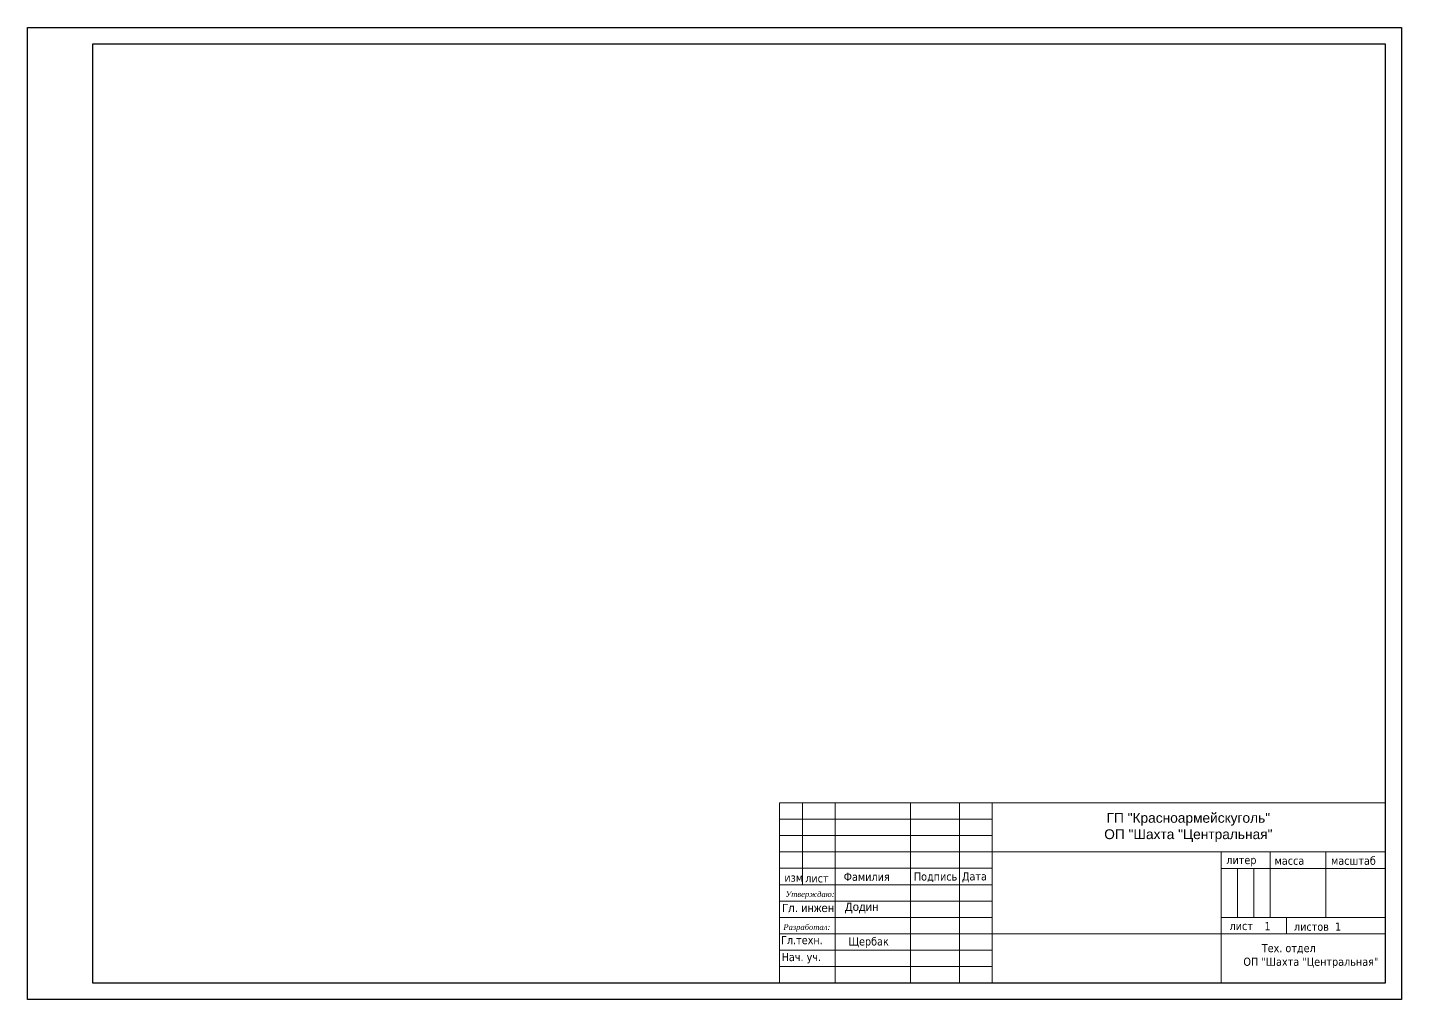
# Model space of a CAD drawing. Header units: inches. Extents: x -63695 to 240366, y -159590 to 36913.
# Drawn here: x 85917 to 86337, y -159589.8 to -159292.8 of the extents above; entities that cross this region are included whole.
import ezdxf

# ---------------------------------------------------------------- set-up
doc = ezdxf.new("R2010")
doc.units = ezdxf.units.IN
doc.header["$MEASUREMENT"] = 0
doc.styles.get("Standard").update_dxf_attribs({"font": 'ARIAL.TTF'})

msp = doc.modelspace()

# ---------------------------------------------------------------- linework, layer by layer
at = {"color": 7}
for p, q in [((85916.955, -159589.801), (85916.955, -159292.801)), ((85916.955, -159292.801), (86336.955, -159292.801)), ((86336.955, -159292.801), (86336.955, -159589.801)), ((85936.955, -159584.801), (85936.955, -159297.801)), ((85936.955, -159297.801), (86331.955, -159297.801)), ((86331.955, -159297.801), (86331.955, -159584.801)), ((86331.955, -159584.801), (85936.955, -159584.801)), ((86336.955, -159589.801), (85916.955, -159589.801))]:
    msp.add_line(p, q, dxfattribs=at)
at = {"color": 7, "lineweight": 0}
for p, q in [((86146.801, -159529.736), (86146.817, -159584.75)), ((86146.817, -159529.75), (86331.808, -159529.75)), ((86153.857, -159529.749), (86153.857, -159554.687)), ((86163.83, -159584.763), (86163.83, -159529.765)), ((86186.817, -159584.763), (86186.817, -159529.765)), ((86201.825, -159584.763), (86201.825, -159529.765)), ((86211.814, -159584.763), (86211.814, -159529.765)), ((86146.875, -159534.709), (86211.872, -159534.709)), ((86146.875, -159539.714), (86211.872, -159539.714)), ((86146.875, -159544.719), (86211.872, -159544.719)), ((86211.782, -159544.725), (86331.777, -159544.725)), ((86281.824, -159584.774), (86281.824, -159544.725)), ((86296.83, -159564.775), (86296.83, -159544.776)), ((86313.828, -159564.775), (86313.828, -159544.776)), ((86146.875, -159549.719), (86211.872, -159549.719)), ((86281.864, -159549.773), (86331.861, -159549.773)), ((86286.823, -159564.775), (86286.823, -159549.776)), ((86291.821, -159564.775), (86291.821, -159549.776)), ((86146.875, -159554.73), (86211.872, -159554.73)), ((86146.875, -159559.738), (86211.872, -159559.738)), ((86146.875, -159564.774), (86211.872, -159564.774)), ((86281.864, -159564.788), (86331.861, -159564.788)), ((86301.82, -159564.823), (86301.82, -159569.63)), ((86146.875, -159569.751), (86211.872, -159569.751)), ((86211.818, -159569.737), (86331.813, -159569.737)), ((86146.875, -159574.736), (86211.872, -159574.736)), ((86146.875, -159579.752), (86211.872, -159579.752))]:
    msp.add_line(p, q, dxfattribs=at)

# ---------------------------------------------------------------- texts
for s, insert, char_height, width, attachment_point in [('ГП "Красноармейскуголь"\\PОП "Шахта "Центральная"', (86271.796, -159537.245), 2.99986, 119.96251, 5), ('{\\fTahoma|b0|i0|c204|p32;литер}', (86283.404, -159545.918), 2.49988, 13.58666, 1), ('{\\fTahoma|b0|i0|c204|p32;масса}', (86298.148, -159546.139), 2.49988, 15.49486, 1), ('{\\fTahoma|b0|i0|c204|p32;масштаб}', (86315.399, -159546.139), 2.49988, 16.02914, 1), ('{\\fTahoma|b0|i0|c204|p32;изм}', (86148.311, -159551.289), 2.49988, 6.45539, 1), ('{\\fTahoma|b0|i0|c204|p32;лист}', (86154.673, -159551.521), 2.49988, 9.38125, 1), ('{\\fTahoma|b0|i0|c204|p32;Фамилия}', (86166.445, -159551.057), 2.49988, 22.38494, 1), ('{\\fTahoma|b0|i0|c204|p32;Подпись}', (86187.894, -159550.964), 2.49988, 14.35052, 1), ('{\\fTahoma|b0|i0|c204|p32;Дата}', (86202.588, -159550.918), 2.49988, 9.38125, 1), ('{\\fTimes New Roman|b0|i1|c204|p18;Утверждаю:}', (86148.668, -159556.723), 1.728, 14.83127, 1), ('{\\fArial|b0|i0|c204|p34;Гл. инжен}', (86147.572, -159560.586), 2.49988, 15.63216, 1), ('{\\fArial|b0|i0|c204|p34;  Додин}', (86164.879, -159560.214), 2.49988, 21.21505, 1), ('{\\fTahoma|b0|i0|c204|p32;1}', (86295.063, -159566.162), 2.49988, 5.46504, 1), ('{\\fTahoma|b0|i0|c204|p32;листов  1}', (86304.077, -159566.29), 2.49988, 16.09704, 1), ('{\\fTahoma|b0|i0|c204|p32; Гл.техн.}', (86146.349, -159570.397), 2.49988, 16.33922, 1), ('{\\fTimes New Roman|b0|i1|c204|p18;Разработал:}', (86148.005, -159566.8), 1.728, 14.83127, 1), ('{\\fTahoma|b0|i0|c204|p32;лист}', (86284.391, -159566.073), 2.49988, 13.70425, 1), ('{\\fTahoma|b0|i0|c204|p32;Щербак}', (86167.915, -159570.799), 2.49988, 13.04948, 1), ('{\\fTahoma|b0|i0|c204|p32;      Тех. отдел\\PОП "Шахта "Центральная"}', (86288.612, -159572.843), 2.49988, 42.72424, 1), ('{\\fTahoma|b0|i0|c204|p32; Нач. уч.}', (86146.529, -159575.57), 2.49988, 15.73985, 1)]:
    msp.add_mtext(s, dxfattribs=dict(at, insert=insert, char_height=char_height, width=width, attachment_point=attachment_point))

doc.saveas('drawing.dxf')
